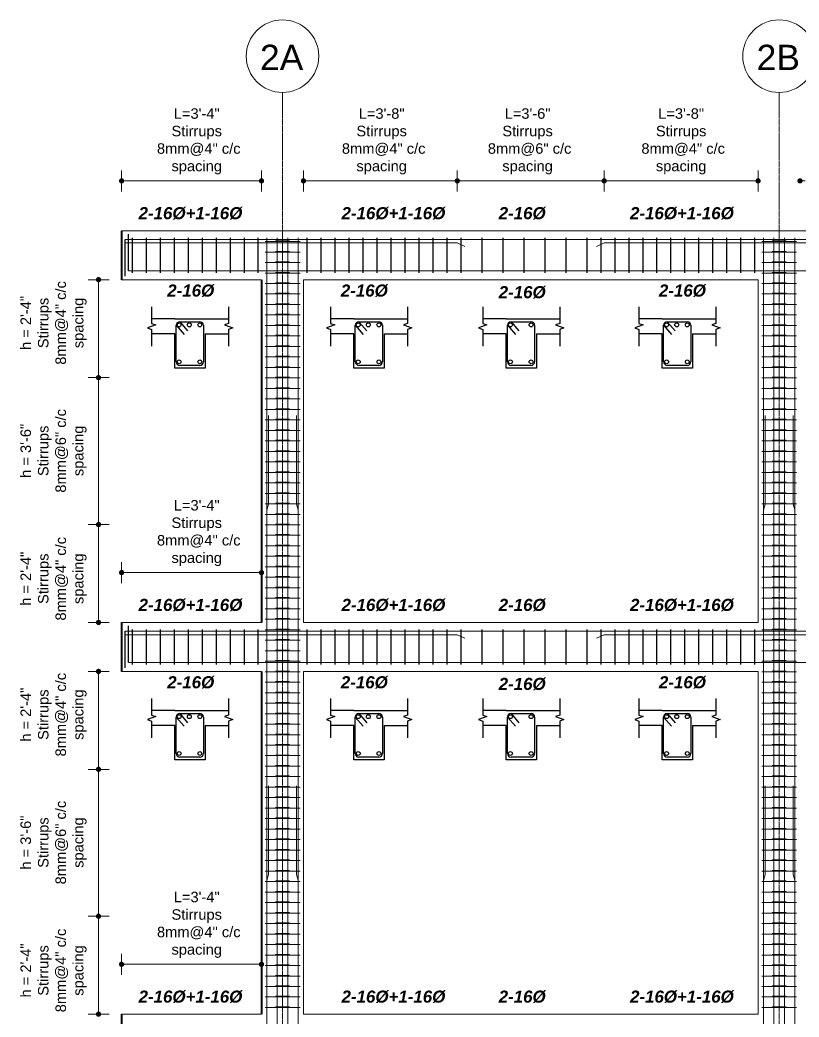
# Model space of a CAD drawing. Header units: inches. Extents: x 115570 to 265311, y 61168 to 314550.
# Drawn here: x 173399.1 to 173621.9, y 62646.5 to 62931.6 of the extents above; entities that cross this region are included whole.
import ezdxf

# ---------------------------------------------------------------- set-up
doc = ezdxf.new("R2010")
doc.units = ezdxf.units.IN
doc.header["$MEASUREMENT"] = 0
doc.linetypes.add('(edited 28 Aug)Admin Building_Umesh copy$0$DASHED', pattern=[0.75, 0.5, -0.25])
doc.layers.get('0').update_dxf_attribs({"lineweight": 25})
doc.layers.add('(edited 28 Aug)Admin Building_Umesh copy$0$0 Beam Rebar', color=3, linetype='Continuous')
doc.layers.add('0 Beam Rebar', color=3, linetype='Continuous')
for name, color, linetype, lineweight in [('(edited 28 Aug)Admin Building_Umesh copy$0$0 Center Line', 191, '(edited 28 Aug)Admin Building_Umesh copy$0$DASHED', 9), ('(edited 28 Aug)Admin Building_Umesh copy$0$0 Column Rebar', 4, 'Continuous', 20), ('0 dimension lines', 4, 'Continuous', 18), ('0 wall', 7, 'Continuous', 40)]:
    doc.layers.add(name, color=color, linetype=linetype, lineweight=lineweight)
doc.styles.add('(edited 28 Aug)Admin Building_Umesh copy$0$MtXpl_Arial', font='arialbi.ttf')
doc.styles.add('(edited 28 Aug)Admin Building_Umesh copy$0$Standard', font='arial.ttf')
doc.styles.add('arial.', font='arial.ttf')

# ---------------------------------------------------------------- blocks, each defined once
blk = doc.blocks.new('_Dot')
at = {"color": 0, "linetype": 'ByBlock', "lineweight": -2}
blk.add_line((-0.5, 0), (-1, 0), dxfattribs=at)
at = {"color": 0, "linetype": 'ByBlock', "const_width": 0.5}
blk.add_lwpolyline([(-0.25, 0, 1), (0.25, 0, 1)], format="xyb", close=True, dxfattribs=at)

msp = doc.modelspace()

# ---------------------------------------------------------------- linework, layer by layer
at = {"layer": '(edited 28 Aug)Admin Building_Umesh copy$0$0 Beam Rebar', "ltscale": 10, "transparency": 33554687}
for points in [[(173436.73, 62849.58), (173436.73, 62844.83), (173437.92, 62844.4), (173435.55, 62843.53), (173436.73, 62843.1), (173436.73, 62838.35)], [(173458.76, 62849.58), (173458.76, 62844.83), (173457.57, 62844.4), (173459.94, 62843.53), (173458.76, 62843.1), (173458.76, 62838.35)], [(173487.93, 62849.58), (173487.93, 62844.83), (173489.12, 62844.4), (173486.75, 62843.53), (173487.93, 62843.1), (173487.93, 62838.35)], [(173509.96, 62849.58), (173509.96, 62844.83), (173508.77, 62844.4), (173511.14, 62843.53), (173509.96, 62843.1), (173509.96, 62838.35)], [(173531.45, 62849.58), (173531.45, 62844.83), (173532.64, 62844.4), (173530.26, 62843.53), (173531.45, 62843.1), (173531.45, 62838.35)], [(173553.47, 62849.58), (173553.47, 62844.83), (173552.29, 62844.4), (173554.66, 62843.53), (173553.47, 62843.1), (173553.47, 62838.35)], [(173576.11, 62849.58), (173576.11, 62844.83), (173577.3, 62844.4), (173574.92, 62843.53), (173576.11, 62843.1), (173576.11, 62838.35)], [(173598.13, 62849.58), (173598.13, 62844.83), (173596.95, 62844.4), (173599.32, 62843.53), (173598.13, 62843.1), (173598.13, 62838.35)], [(173436.73, 62737.58), (173436.73, 62732.83), (173437.92, 62732.4), (173435.55, 62731.53), (173436.73, 62731.1), (173436.73, 62726.35)], [(173458.76, 62737.58), (173458.76, 62732.83), (173457.57, 62732.4), (173459.94, 62731.53), (173458.76, 62731.1), (173458.76, 62726.35)], [(173487.93, 62737.58), (173487.93, 62732.83), (173489.12, 62732.4), (173486.75, 62731.53), (173487.93, 62731.1), (173487.93, 62726.35)], [(173509.96, 62737.58), (173509.96, 62732.83), (173508.77, 62732.4), (173511.14, 62731.53), (173509.96, 62731.1), (173509.96, 62726.35)], [(173531.45, 62737.58), (173531.45, 62732.83), (173532.64, 62732.4), (173530.26, 62731.53), (173531.45, 62731.1), (173531.45, 62726.35)], [(173553.47, 62737.58), (173553.47, 62732.83), (173552.29, 62732.4), (173554.66, 62731.53), (173553.47, 62731.1), (173553.47, 62726.35)], [(173576.11, 62737.58), (173576.11, 62732.83), (173577.3, 62732.4), (173574.92, 62731.53), (173576.11, 62731.1), (173576.11, 62726.35)], [(173598.13, 62737.58), (173598.13, 62732.83), (173596.95, 62732.4), (173599.32, 62731.53), (173598.13, 62731.1), (173598.13, 62726.35)]]:
    msp.add_lwpolyline(points, dxfattribs=at)
for centre in [(173444.64, 62844.39), (173447.54, 62844.39), (173450.56, 62844.39), (173495.84, 62844.39), (173498.74, 62844.39), (173501.76, 62844.39), (173539.36, 62844.39), (173545.28, 62844.39), (173584.02, 62844.39), (173586.92, 62844.39), (173589.94, 62844.39), (173444.64, 62833.84), (173450.56, 62833.84), (173495.84, 62833.84), (173501.76, 62833.84), (173539.36, 62833.84), (173545.28, 62833.84), (173584.02, 62833.84), (173589.94, 62833.84), (173444.64, 62732.39), (173447.54, 62732.39), (173450.56, 62732.39), (173495.84, 62732.39), (173498.74, 62732.39), (173501.76, 62732.39), (173539.36, 62732.39), (173545.28, 62732.39), (173584.02, 62732.39), (173586.92, 62732.39), (173589.94, 62732.39), (173444.64, 62721.84), (173450.56, 62721.84), (173495.84, 62721.84), (173501.76, 62721.84), (173539.36, 62721.84), (173545.28, 62721.84), (173584.02, 62721.84), (173589.94, 62721.84)]:
    msp.add_circle(centre, 0.553, dxfattribs=at)
for centre, start, end in [((173444.82, 62844.28), 90, 180), ((173450.56, 62844.28), 0, 90), ((173496.02, 62844.28), 90, 180), ((173501.76, 62844.28), 0, 90), ((173539.53, 62844.28), 90, 180), ((173545.28, 62844.28), 0, 90), ((173584.19, 62844.28), 90, 180), ((173589.94, 62844.28), 0, 90), ((173444.82, 62833.84), 180, 270), ((173450.56, 62833.84), 270, 0), ((173496.02, 62833.84), 180, 270), ((173501.76, 62833.84), 270, 0), ((173539.53, 62833.84), 180, 270), ((173545.28, 62833.84), 270, 0), ((173584.19, 62833.84), 180, 270), ((173589.94, 62833.84), 270, 0), ((173444.82, 62732.28), 90, 180), ((173450.56, 62732.28), 0, 90), ((173496.02, 62732.28), 90, 180), ((173501.76, 62732.28), 0, 90), ((173539.53, 62732.28), 90, 180), ((173545.28, 62732.28), 0, 90), ((173584.19, 62732.28), 90, 180), ((173589.94, 62732.28), 0, 90), ((173444.82, 62721.84), 180, 270), ((173450.56, 62721.84), 270, 0), ((173496.02, 62721.84), 180, 270), ((173501.76, 62721.84), 270, 0), ((173539.53, 62721.84), 180, 270), ((173545.28, 62721.84), 270, 0), ((173584.19, 62721.84), 180, 270), ((173589.94, 62721.84), 270, 0)]:
    msp.add_arc(centre, 1.01, start, end, dxfattribs=at)
at = {"layer": '(edited 28 Aug)Admin Building_Umesh copy$0$0 Center Line', "ltscale": 0.01, "transparency": 33554559}
for p, q in [((173474.18, 62910.85), (173474.18, 62502.03)), ((173616.18, 62910.85), (173616.18, 62502.03))]:
    msp.add_line(p, q, dxfattribs=at)
at = {"layer": '(edited 28 Aug)Admin Building_Umesh copy$0$0 Center Line', "linetype": 'Continuous', "ltscale": 100, "transparency": 33554687}
for centre in [(173474.18, 62921.22), (173616.18, 62921.22)]:
    msp.add_circle(centre, 10.37, dxfattribs=at)
at = {"layer": '(edited 28 Aug)Admin Building_Umesh copy$0$0 Column Rebar', "ltscale": 10, "transparency": 33554687}
for p, q in [((173469.71, 62581.45), (173469.71, 62869.32)), ((173472.71, 62581.45), (173472.71, 62869.32)), ((173475.71, 62581.45), (173475.71, 62869.32)), ((173478.71, 62581.45), (173478.71, 62869.32)), ((173611.71, 62581.45), (173611.71, 62869.32)), ((173614.71, 62581.45), (173614.71, 62869.32)), ((173617.71, 62581.45), (173617.71, 62869.32)), ((173620.71, 62581.45), (173620.71, 62869.32))]:
    msp.add_line(p, q, dxfattribs=at)
at = {"layer": '(edited 28 Aug)Admin Building_Umesh copy$0$0 Column Rebar'}
for p, q in [((173469.21, 62868.23), (173479.21, 62868.23)), ((173472.21, 62868.42), (173476.21, 62868.42)), ((173611.21, 62868.23), (173621.21, 62868.23)), ((173614.21, 62868.42), (173618.21, 62868.42)), ((173469.21, 62865.23), (173479.21, 62865.23)), ((173472.21, 62865.42), (173476.21, 62865.42)), ((173611.21, 62865.23), (173621.21, 62865.23)), ((173614.21, 62865.42), (173618.21, 62865.42)), ((173469.21, 62862.23), (173479.21, 62862.23)), ((173472.21, 62862.42), (173476.21, 62862.42)), ((173611.21, 62862.23), (173621.21, 62862.23)), ((173614.21, 62862.42), (173618.21, 62862.42)), ((173469.21, 62859.23), (173479.21, 62859.23)), ((173472.21, 62859.42), (173476.21, 62859.42)), ((173611.21, 62859.23), (173621.21, 62859.23)), ((173614.21, 62859.42), (173618.21, 62859.42)), ((173469.21, 62856.23), (173479.21, 62856.23)), ((173472.21, 62856.42), (173476.21, 62856.42)), ((173611.21, 62856.23), (173621.21, 62856.23)), ((173614.21, 62856.42), (173618.21, 62856.42)), ((173469.21, 62853.23), (173479.21, 62853.23)), ((173472.21, 62853.42), (173476.21, 62853.42)), ((173611.21, 62853.23), (173621.21, 62853.23)), ((173614.21, 62853.42), (173618.21, 62853.42)), ((173469.21, 62850.23), (173479.21, 62850.23)), ((173472.21, 62850.42), (173476.21, 62850.42)), ((173611.21, 62850.23), (173621.21, 62850.23)), ((173614.21, 62850.42), (173618.21, 62850.42)), ((173469.21, 62847.23), (173479.21, 62847.23)), ((173472.21, 62847.42), (173476.21, 62847.42)), ((173611.21, 62847.23), (173621.21, 62847.23)), ((173614.21, 62847.42), (173618.21, 62847.42)), ((173469.21, 62844.23), (173479.21, 62844.23)), ((173472.21, 62844.42), (173476.21, 62844.42)), ((173611.21, 62844.23), (173621.21, 62844.23)), ((173614.21, 62844.42), (173618.21, 62844.42)), ((173469.21, 62841.23), (173479.21, 62841.23)), ((173472.21, 62841.42), (173476.21, 62841.42)), ((173611.21, 62841.23), (173621.21, 62841.23)), ((173614.21, 62841.42), (173618.21, 62841.42)), ((173469.21, 62838.23), (173479.21, 62838.23)), ((173472.21, 62838.42), (173476.21, 62838.42)), ((173611.21, 62838.23), (173621.21, 62838.23)), ((173614.21, 62838.42), (173618.21, 62838.42)), ((173469.21, 62835.23), (173479.21, 62835.23)), ((173472.21, 62835.42), (173476.21, 62835.42)), ((173611.21, 62835.23), (173621.21, 62835.23)), ((173614.21, 62835.42), (173618.21, 62835.42)), ((173469.21, 62832.23), (173479.21, 62832.23)), ((173472.21, 62832.42), (173476.21, 62832.42)), ((173611.21, 62832.23), (173621.21, 62832.23)), ((173614.21, 62832.42), (173618.21, 62832.42)), ((173469.21, 62829.23), (173479.21, 62829.23)), ((173472.21, 62829.42), (173476.21, 62829.42)), ((173611.21, 62829.23), (173621.21, 62829.23)), ((173614.21, 62829.42), (173618.21, 62829.42)), ((173469.21, 62826.23), (173479.21, 62826.23)), ((173472.21, 62826.42), (173476.21, 62826.42)), ((173611.21, 62826.23), (173621.21, 62826.23)), ((173614.21, 62826.42), (173618.21, 62826.42)), ((173469.21, 62823.23), (173479.21, 62823.23)), ((173472.21, 62823.42), (173476.21, 62823.42)), ((173611.21, 62823.23), (173621.21, 62823.23)), ((173614.21, 62823.42), (173618.21, 62823.42)), ((173469.21, 62820.23), (173479.21, 62820.23)), ((173472.21, 62820.42), (173476.21, 62820.42)), ((173611.21, 62820.23), (173621.21, 62820.23)), ((173614.21, 62820.42), (173618.21, 62820.42)), ((173469.21, 62817.23), (173479.21, 62817.23)), ((173472.21, 62817.42), (173476.21, 62817.42)), ((173611.21, 62817.23), (173621.21, 62817.23)), ((173614.21, 62817.42), (173618.21, 62817.42)), ((173472.21, 62814.42), (173476.21, 62814.42)), ((173614.21, 62814.42), (173618.21, 62814.42)), ((173469.21, 62814.23), (173479.21, 62814.23)), ((173611.21, 62814.23), (173621.21, 62814.23)), ((173469.21, 62811.23), (173479.21, 62811.23)), ((173472.21, 62811.42), (173476.21, 62811.42)), ((173611.21, 62811.23), (173621.21, 62811.23)), ((173614.21, 62811.42), (173618.21, 62811.42)), ((173469.21, 62808.23), (173479.21, 62808.23)), ((173472.21, 62808.42), (173476.21, 62808.42)), ((173611.21, 62808.23), (173621.21, 62808.23)), ((173614.21, 62808.42), (173618.21, 62808.42)), ((173469.21, 62805.23), (173479.21, 62805.23)), ((173472.21, 62805.42), (173476.21, 62805.42)), ((173611.21, 62805.23), (173621.21, 62805.23)), ((173614.21, 62805.42), (173618.21, 62805.42)), ((173469.21, 62802.23), (173479.21, 62802.23)), ((173472.21, 62802.42), (173476.21, 62802.42)), ((173611.21, 62802.23), (173621.21, 62802.23)), ((173614.21, 62802.42), (173618.21, 62802.42)), ((173469.21, 62799.23), (173479.21, 62799.23)), ((173472.21, 62799.42), (173476.21, 62799.42)), ((173611.21, 62799.23), (173621.21, 62799.23)), ((173614.21, 62799.42), (173618.21, 62799.42)), ((173469.21, 62796.23), (173479.21, 62796.23)), ((173472.21, 62796.42), (173476.21, 62796.42)), ((173611.21, 62796.23), (173621.21, 62796.23)), ((173614.21, 62796.42), (173618.21, 62796.42)), ((173469.21, 62793.23), (173479.21, 62793.23)), ((173472.21, 62793.42), (173476.21, 62793.42)), ((173611.21, 62793.23), (173621.21, 62793.23)), ((173614.21, 62793.42), (173618.21, 62793.42)), ((173469.21, 62790.23), (173479.21, 62790.23)), ((173472.21, 62790.42), (173476.21, 62790.42)), ((173611.21, 62790.23), (173621.21, 62790.23)), ((173614.21, 62790.42), (173618.21, 62790.42)), ((173469.21, 62787.23), (173479.21, 62787.23)), ((173472.21, 62787.42), (173476.21, 62787.42)), ((173611.21, 62787.23), (173621.21, 62787.23)), ((173614.21, 62787.42), (173618.21, 62787.42)), ((173469.21, 62784.23), (173479.21, 62784.23)), ((173472.21, 62784.42), (173476.21, 62784.42)), ((173611.21, 62784.23), (173621.21, 62784.23)), ((173614.21, 62784.42), (173618.21, 62784.42)), ((173469.21, 62781.23), (173479.21, 62781.23)), ((173472.21, 62781.42), (173476.21, 62781.42)), ((173611.21, 62781.23), (173621.21, 62781.23)), ((173614.21, 62781.42), (173618.21, 62781.42)), ((173469.21, 62778.23), (173479.21, 62778.23)), ((173472.21, 62778.42), (173476.21, 62778.42)), ((173611.21, 62778.23), (173621.21, 62778.23)), ((173614.21, 62778.42), (173618.21, 62778.42)), ((173469.21, 62775.23), (173479.21, 62775.23)), ((173472.21, 62775.42), (173476.21, 62775.42)), ((173611.21, 62775.23), (173621.21, 62775.23)), ((173614.21, 62775.42), (173618.21, 62775.42)), ((173469.21, 62772.23), (173479.21, 62772.23)), ((173472.21, 62772.42), (173476.21, 62772.42)), ((173611.21, 62772.23), (173621.21, 62772.23)), ((173614.21, 62772.42), (173618.21, 62772.42)), ((173469.21, 62769.23), (173479.21, 62769.23)), ((173472.21, 62769.42), (173476.21, 62769.42)), ((173611.21, 62769.23), (173621.21, 62769.23)), ((173614.21, 62769.42), (173618.21, 62769.42)), ((173469.21, 62766.23), (173479.21, 62766.23)), ((173472.21, 62766.42), (173476.21, 62766.42)), ((173611.21, 62766.23), (173621.21, 62766.23)), ((173614.21, 62766.42), (173618.21, 62766.42)), ((173469.21, 62763.23), (173479.21, 62763.23)), ((173472.21, 62763.42), (173476.21, 62763.42)), ((173611.21, 62763.23), (173621.21, 62763.23)), ((173614.21, 62763.42), (173618.21, 62763.42)), ((173469.21, 62760.23), (173479.21, 62760.23)), ((173472.21, 62760.42), (173476.21, 62760.42)), ((173611.21, 62760.23), (173621.21, 62760.23)), ((173614.21, 62760.42), (173618.21, 62760.42)), ((173472.21, 62757.42), (173476.21, 62757.42)), ((173614.21, 62757.42), (173618.21, 62757.42)), ((173469.21, 62757.23), (173479.21, 62757.23)), ((173611.21, 62757.23), (173621.21, 62757.23)), ((173469.21, 62754.23), (173479.21, 62754.23)), ((173472.21, 62754.42), (173476.21, 62754.42)), ((173611.21, 62754.23), (173621.21, 62754.23)), ((173614.21, 62754.42), (173618.21, 62754.42)), ((173469.21, 62751.23), (173479.21, 62751.23)), ((173472.21, 62751.42), (173476.21, 62751.42)), ((173611.21, 62751.23), (173621.21, 62751.23)), ((173614.21, 62751.42), (173618.21, 62751.42)), ((173469.21, 62748.23), (173479.21, 62748.23)), ((173472.21, 62748.42), (173476.21, 62748.42)), ((173611.21, 62748.23), (173621.21, 62748.23)), ((173614.21, 62748.42), (173618.21, 62748.42)), ((173469.21, 62745.23), (173479.21, 62745.23)), ((173472.21, 62745.42), (173476.21, 62745.42)), ((173611.21, 62745.23), (173621.21, 62745.23)), ((173614.21, 62745.42), (173618.21, 62745.42)), ((173469.21, 62742.23), (173479.21, 62742.23)), ((173472.21, 62742.42), (173476.21, 62742.42)), ((173611.21, 62742.23), (173621.21, 62742.23)), ((173614.21, 62742.42), (173618.21, 62742.42)), ((173469.21, 62739.23), (173479.21, 62739.23)), ((173472.21, 62739.42), (173476.21, 62739.42)), ((173611.21, 62739.23), (173621.21, 62739.23)), ((173614.21, 62739.42), (173618.21, 62739.42)), ((173469.21, 62736.23), (173479.21, 62736.23)), ((173472.21, 62736.42), (173476.21, 62736.42)), ((173611.21, 62736.23), (173621.21, 62736.23)), ((173614.21, 62736.42), (173618.21, 62736.42)), ((173469.21, 62733.23), (173479.21, 62733.23)), ((173472.21, 62733.42), (173476.21, 62733.42)), ((173611.21, 62733.23), (173621.21, 62733.23)), ((173614.21, 62733.42), (173618.21, 62733.42)), ((173469.21, 62730.23), (173479.21, 62730.23)), ((173472.21, 62730.42), (173476.21, 62730.42)), ((173611.21, 62730.23), (173621.21, 62730.23)), ((173614.21, 62730.42), (173618.21, 62730.42)), ((173469.21, 62727.23), (173479.21, 62727.23)), ((173472.21, 62727.42), (173476.21, 62727.42)), ((173611.21, 62727.23), (173621.21, 62727.23)), ((173614.21, 62727.42), (173618.21, 62727.42)), ((173469.21, 62724.23), (173479.21, 62724.23)), ((173472.21, 62724.42), (173476.21, 62724.42)), ((173611.21, 62724.23), (173621.21, 62724.23)), ((173614.21, 62724.42), (173618.21, 62724.42)), ((173469.21, 62721.23), (173479.21, 62721.23)), ((173472.21, 62721.42), (173476.21, 62721.42)), ((173611.21, 62721.23), (173621.21, 62721.23)), ((173614.21, 62721.42), (173618.21, 62721.42)), ((173469.21, 62718.23), (173479.21, 62718.23)), ((173472.21, 62718.42), (173476.21, 62718.42)), ((173611.21, 62718.23), (173621.21, 62718.23)), ((173614.21, 62718.42), (173618.21, 62718.42)), ((173469.21, 62715.23), (173479.21, 62715.23)), ((173472.21, 62715.42), (173476.21, 62715.42)), ((173611.21, 62715.23), (173621.21, 62715.23)), ((173614.21, 62715.42), (173618.21, 62715.42)), ((173469.21, 62712.23), (173479.21, 62712.23)), ((173472.21, 62712.42), (173476.21, 62712.42)), ((173611.21, 62712.23), (173621.21, 62712.23)), ((173614.21, 62712.42), (173618.21, 62712.42)), ((173469.21, 62709.23), (173479.21, 62709.23)), ((173472.21, 62709.42), (173476.21, 62709.42)), ((173611.21, 62709.23), (173621.21, 62709.23)), ((173614.21, 62709.42), (173618.21, 62709.42)), ((173469.21, 62706.23), (173479.21, 62706.23)), ((173472.21, 62706.42), (173476.21, 62706.42)), ((173611.21, 62706.23), (173621.21, 62706.23)), ((173614.21, 62706.42), (173618.21, 62706.42)), ((173469.21, 62703.23), (173479.21, 62703.23)), ((173472.21, 62703.42), (173476.21, 62703.42)), ((173611.21, 62703.23), (173621.21, 62703.23)), ((173614.21, 62703.42), (173618.21, 62703.42)), ((173472.21, 62700.42), (173476.21, 62700.42)), ((173614.21, 62700.42), (173618.21, 62700.42)), ((173469.21, 62700.23), (173479.21, 62700.23)), ((173472.21, 62697.42), (173476.21, 62697.42)), ((173611.21, 62700.23), (173621.21, 62700.23)), ((173614.21, 62697.42), (173618.21, 62697.42)), ((173469.21, 62697.23), (173479.21, 62697.23)), ((173611.21, 62697.23), (173621.21, 62697.23)), ((173469.21, 62694.23), (173479.21, 62694.23)), ((173472.21, 62694.42), (173476.21, 62694.42)), ((173611.21, 62694.23), (173621.21, 62694.23)), ((173614.21, 62694.42), (173618.21, 62694.42)), ((173469.21, 62691.23), (173479.21, 62691.23)), ((173472.21, 62691.42), (173476.21, 62691.42)), ((173611.21, 62691.23), (173621.21, 62691.23)), ((173614.21, 62691.42), (173618.21, 62691.42)), ((173469.21, 62688.23), (173479.21, 62688.23)), ((173472.21, 62688.42), (173476.21, 62688.42)), ((173611.21, 62688.23), (173621.21, 62688.23)), ((173614.21, 62688.42), (173618.21, 62688.42)), ((173469.21, 62685.23), (173479.21, 62685.23)), ((173472.21, 62685.42), (173476.21, 62685.42)), ((173611.21, 62685.23), (173621.21, 62685.23)), ((173614.21, 62685.42), (173618.21, 62685.42)), ((173469.21, 62682.23), (173479.21, 62682.23)), ((173472.21, 62682.42), (173476.21, 62682.42)), ((173611.21, 62682.23), (173621.21, 62682.23)), ((173614.21, 62682.42), (173618.21, 62682.42)), ((173469.21, 62679.23), (173479.21, 62679.23)), ((173472.21, 62679.42), (173476.21, 62679.42)), ((173611.21, 62679.23), (173621.21, 62679.23)), ((173614.21, 62679.42), (173618.21, 62679.42)), ((173469.21, 62676.23), (173479.21, 62676.23)), ((173472.21, 62676.42), (173476.21, 62676.42)), ((173611.21, 62676.23), (173621.21, 62676.23)), ((173614.21, 62676.42), (173618.21, 62676.42)), ((173469.21, 62673.23), (173479.21, 62673.23)), ((173472.21, 62673.42), (173476.21, 62673.42)), ((173611.21, 62673.23), (173621.21, 62673.23)), ((173614.21, 62673.42), (173618.21, 62673.42)), ((173469.21, 62670.23), (173479.21, 62670.23)), ((173472.21, 62670.42), (173476.21, 62670.42)), ((173611.21, 62670.23), (173621.21, 62670.23)), ((173614.21, 62670.42), (173618.21, 62670.42)), ((173469.21, 62667.23), (173479.21, 62667.23)), ((173472.21, 62667.42), (173476.21, 62667.42)), ((173611.21, 62667.23), (173621.21, 62667.23)), ((173614.21, 62667.42), (173618.21, 62667.42)), ((173469.21, 62664.23), (173479.21, 62664.23)), ((173472.21, 62664.42), (173476.21, 62664.42)), ((173611.21, 62664.23), (173621.21, 62664.23)), ((173614.21, 62664.42), (173618.21, 62664.42)), ((173469.21, 62661.23), (173479.21, 62661.23)), ((173472.21, 62661.42), (173476.21, 62661.42)), ((173611.21, 62661.23), (173621.21, 62661.23)), ((173614.21, 62661.42), (173618.21, 62661.42)), ((173469.21, 62658.23), (173479.21, 62658.23)), ((173472.21, 62658.42), (173476.21, 62658.42)), ((173611.21, 62658.23), (173621.21, 62658.23)), ((173614.21, 62658.42), (173618.21, 62658.42)), ((173469.21, 62655.23), (173479.21, 62655.23)), ((173472.21, 62655.42), (173476.21, 62655.42)), ((173611.21, 62655.23), (173621.21, 62655.23)), ((173614.21, 62655.42), (173618.21, 62655.42)), ((173469.21, 62652.23), (173479.21, 62652.23)), ((173472.21, 62652.42), (173476.21, 62652.42)), ((173611.21, 62652.23), (173621.21, 62652.23)), ((173614.21, 62652.42), (173618.21, 62652.42)), ((173469.21, 62649.23), (173479.21, 62649.23)), ((173472.21, 62649.42), (173476.21, 62649.42)), ((173611.21, 62649.23), (173621.21, 62649.23)), ((173614.21, 62649.42), (173618.21, 62649.42))]:
    msp.add_line(p, q, dxfattribs=at)
for points in [[(173469.71, 62791.45), (173470.21, 62793.12), (173470.21, 62818.45)], [(173478.71, 62791.51), (173478.21, 62793.16), (173478.21, 62818.51)], [(173611.71, 62791.45), (173612.21, 62793.12), (173612.21, 62818.45)], [(173620.71, 62791.51), (173620.21, 62793.16), (173620.21, 62818.51)], [(173469.71, 62685.58), (173470.21, 62687.25), (173470.21, 62712.58)], [(173478.71, 62685.63), (173478.21, 62687.29), (173478.21, 62712.63)], [(173611.71, 62685.58), (173612.21, 62687.25), (173612.21, 62712.58)], [(173620.71, 62685.63), (173620.21, 62687.29), (173620.21, 62712.63)]]:
    msp.add_lwpolyline(points, dxfattribs=at)
at = {"layer": '0 Beam Rebar', "lineweight": 15}
for p, q in [((173429.18, 62868.82), (173958.18, 62868.82)), ((173429.18, 62867.82), (173524.18, 62867.82)), ((173524.18, 62867.82), (173526.36, 62866.82)), ((173566.18, 62867.82), (173564, 62866.82)), ((173566.18, 62867.82), (173678.18, 62867.82)), ((173430.18, 62859.82), (173957.18, 62859.82)), ((173429.18, 62756.82), (173958.18, 62756.82)), ((173429.18, 62755.82), (173524.18, 62755.82)), ((173524.18, 62755.82), (173526.36, 62754.82)), ((173566.18, 62755.82), (173564, 62754.82)), ((173566.18, 62755.82), (173678.18, 62755.82)), ((173430.18, 62747.82), (173957.18, 62747.82))]:
    msp.add_line(p, q, dxfattribs=at)
at = {"layer": '0 Beam Rebar'}
for p, q in [((173429.18, 62858.32), (173429.18, 62868.82)), ((173430.18, 62859.82), (173430.18, 62870.32)), ((173431.18, 62869.32), (173431.18, 62859.32)), ((173435.18, 62869.32), (173435.18, 62859.32)), ((173439.18, 62869.32), (173439.18, 62859.32)), ((173443.18, 62869.32), (173443.18, 62859.32)), ((173447.18, 62869.32), (173447.18, 62859.32)), ((173451.18, 62869.32), (173451.18, 62859.32)), ((173455.18, 62869.32), (173455.18, 62859.32)), ((173459.18, 62869.32), (173459.18, 62859.32)), ((173463.18, 62869.32), (173463.18, 62859.32)), ((173467.18, 62869.32), (173467.18, 62859.32)), ((173481.18, 62869.32), (173481.18, 62859.32)), ((173485.18, 62869.32), (173485.18, 62859.32)), ((173489.18, 62869.32), (173489.18, 62859.32)), ((173493.18, 62869.32), (173493.18, 62859.32)), ((173497.18, 62869.32), (173497.18, 62859.32)), ((173501.18, 62869.32), (173501.18, 62859.32)), ((173505.18, 62869.32), (173505.18, 62859.32)), ((173509.18, 62869.32), (173509.18, 62859.32)), ((173513.18, 62869.32), (173513.18, 62859.32)), ((173517.18, 62869.32), (173517.18, 62859.32)), ((173521.18, 62869.32), (173521.18, 62859.32)), ((173525.18, 62869.32), (173525.18, 62859.32)), ((173531.18, 62869.32), (173531.18, 62859.32)), ((173537.18, 62869.32), (173537.18, 62859.32)), ((173543.18, 62869.32), (173543.18, 62859.32)), ((173549.18, 62869.32), (173549.18, 62859.32)), ((173555.18, 62869.32), (173555.18, 62859.32)), ((173561.18, 62869.32), (173561.18, 62859.32)), ((173565.18, 62869.32), (173565.18, 62859.32)), ((173569.18, 62869.32), (173569.18, 62859.32)), ((173573.18, 62869.32), (173573.18, 62859.32)), ((173577.18, 62869.32), (173577.18, 62859.32)), ((173581.18, 62869.32), (173581.18, 62859.32)), ((173585.18, 62869.32), (173585.18, 62859.32)), ((173589.18, 62869.32), (173589.18, 62859.32)), ((173593.18, 62869.32), (173593.18, 62859.32)), ((173597.18, 62869.32), (173597.18, 62859.32)), ((173601.18, 62869.32), (173601.18, 62859.32)), ((173605.18, 62869.32), (173605.18, 62859.32)), ((173609.18, 62869.32), (173609.18, 62859.32)), ((173430.18, 62747.82), (173430.18, 62758.32)), ((173431.18, 62757.32), (173431.18, 62747.32)), ((173435.18, 62757.32), (173435.18, 62747.32)), ((173439.18, 62757.32), (173439.18, 62747.32)), ((173443.18, 62757.32), (173443.18, 62747.32)), ((173447.18, 62757.32), (173447.18, 62747.32)), ((173451.18, 62757.32), (173451.18, 62747.32)), ((173455.18, 62757.32), (173455.18, 62747.32)), ((173459.18, 62757.32), (173459.18, 62747.32)), ((173463.18, 62757.32), (173463.18, 62747.32)), ((173467.18, 62757.32), (173467.18, 62747.32)), ((173481.18, 62757.32), (173481.18, 62747.32)), ((173485.18, 62757.32), (173485.18, 62747.32)), ((173489.18, 62757.32), (173489.18, 62747.32)), ((173493.18, 62757.32), (173493.18, 62747.32)), ((173497.18, 62757.32), (173497.18, 62747.32)), ((173501.18, 62757.32), (173501.18, 62747.32)), ((173505.18, 62757.32), (173505.18, 62747.32)), ((173509.18, 62757.32), (173509.18, 62747.32)), ((173513.18, 62757.32), (173513.18, 62747.32)), ((173517.18, 62757.32), (173517.18, 62747.32)), ((173521.18, 62757.32), (173521.18, 62747.32)), ((173525.18, 62757.32), (173525.18, 62747.32)), ((173531.18, 62757.32), (173531.18, 62747.32)), ((173537.18, 62757.32), (173537.18, 62747.32)), ((173543.18, 62757.32), (173543.18, 62747.32)), ((173549.18, 62757.32), (173549.18, 62747.32)), ((173555.18, 62757.32), (173555.18, 62747.32)), ((173561.18, 62757.32), (173561.18, 62747.32)), ((173565.18, 62757.32), (173565.18, 62747.32)), ((173569.18, 62757.32), (173569.18, 62747.32)), ((173573.18, 62757.32), (173573.18, 62747.32)), ((173577.18, 62757.32), (173577.18, 62747.32)), ((173581.18, 62757.32), (173581.18, 62747.32)), ((173585.18, 62757.32), (173585.18, 62747.32)), ((173589.18, 62757.32), (173589.18, 62747.32)), ((173593.18, 62757.32), (173593.18, 62747.32)), ((173597.18, 62757.32), (173597.18, 62747.32)), ((173601.18, 62757.32), (173601.18, 62747.32)), ((173605.18, 62757.32), (173605.18, 62747.32)), ((173609.18, 62757.32), (173609.18, 62747.32)), ((173429.18, 62746.32), (173429.18, 62756.82))]:
    msp.add_line(p, q, dxfattribs=at)
at = {"layer": '0 Beam Rebar', "ltscale": 10, "transparency": 33554687}
for p, q in [((173443.42, 62846.13), (173436.73, 62846.13)), ((173443.42, 62846.13), (173452.06, 62846.13)), ((173452.06, 62846.13), (173458.76, 62846.13)), ((173494.62, 62846.13), (173487.93, 62846.13)), ((173494.62, 62846.13), (173503.26, 62846.13)), ((173503.26, 62846.13), (173509.96, 62846.13)), ((173538.14, 62846.13), (173531.45, 62846.13)), ((173538.14, 62846.13), (173546.78, 62846.13)), ((173546.78, 62846.13), (173553.47, 62846.13)), ((173582.8, 62846.13), (173576.11, 62846.13)), ((173582.8, 62846.13), (173591.44, 62846.13)), ((173591.44, 62846.13), (173598.13, 62846.13)), ((173443.81, 62833.84), (173443.81, 62844.28)), ((173443.81, 62844.28), (173446.05, 62841.65)), ((173444.82, 62845.29), (173450.56, 62845.29)), ((173444.82, 62845.29), (173447.06, 62842.66)), ((173451.57, 62844.28), (173451.57, 62833.84)), ((173495.01, 62833.84), (173495.01, 62844.28)), ((173495.01, 62844.28), (173497.25, 62841.65)), ((173496.02, 62845.29), (173501.76, 62845.29)), ((173496.02, 62845.29), (173498.26, 62842.66)), ((173502.77, 62844.28), (173502.77, 62833.84)), ((173538.52, 62833.84), (173538.52, 62844.28)), ((173538.52, 62844.28), (173540.77, 62841.65)), ((173539.53, 62845.29), (173545.28, 62845.29)), ((173539.53, 62845.29), (173541.77, 62842.66)), ((173546.28, 62844.28), (173546.28, 62833.84)), ((173583.18, 62833.84), (173583.18, 62844.28)), ((173583.18, 62844.28), (173585.43, 62841.65)), ((173584.19, 62845.29), (173589.94, 62845.29)), ((173584.19, 62845.29), (173586.43, 62842.66)), ((173590.94, 62844.28), (173590.94, 62833.84)), ((173443.42, 62841.81), (173436.73, 62841.81)), ((173443.42, 62832.03), (173443.42, 62841.81)), ((173452.06, 62841.81), (173452.06, 62832.03)), ((173452.06, 62841.81), (173458.76, 62841.81)), ((173494.62, 62841.81), (173487.93, 62841.81)), ((173494.62, 62832.03), (173494.62, 62841.81)), ((173503.26, 62841.81), (173503.26, 62832.03)), ((173503.26, 62841.81), (173509.96, 62841.81)), ((173538.14, 62841.81), (173531.45, 62841.81)), ((173538.14, 62832.03), (173538.14, 62841.81)), ((173546.78, 62841.81), (173546.78, 62832.03)), ((173546.78, 62841.81), (173553.47, 62841.81)), ((173582.8, 62841.81), (173576.11, 62841.81)), ((173582.8, 62832.03), (173582.8, 62841.81)), ((173591.44, 62841.81), (173591.44, 62832.03)), ((173591.44, 62841.81), (173598.13, 62841.81)), ((173452.06, 62832.03), (173443.42, 62832.03)), ((173450.56, 62832.83), (173444.82, 62832.83)), ((173503.26, 62832.03), (173494.62, 62832.03)), ((173501.76, 62832.83), (173496.02, 62832.83)), ((173546.78, 62832.03), (173538.14, 62832.03)), ((173545.28, 62832.83), (173539.53, 62832.83)), ((173591.44, 62832.03), (173582.8, 62832.03)), ((173589.94, 62832.83), (173584.19, 62832.83)), ((173443.42, 62734.13), (173436.73, 62734.13)), ((173443.42, 62734.13), (173452.06, 62734.13)), ((173443.81, 62721.84), (173443.81, 62732.28)), ((173443.81, 62732.28), (173446.05, 62729.65)), ((173444.82, 62733.29), (173450.56, 62733.29)), ((173444.82, 62733.29), (173447.06, 62730.66)), ((173451.57, 62732.28), (173451.57, 62721.84)), ((173452.06, 62734.13), (173458.76, 62734.13)), ((173494.62, 62734.13), (173487.93, 62734.13)), ((173494.62, 62734.13), (173503.26, 62734.13)), ((173495.01, 62721.84), (173495.01, 62732.28)), ((173495.01, 62732.28), (173497.25, 62729.65)), ((173496.02, 62733.29), (173501.76, 62733.29)), ((173496.02, 62733.29), (173498.26, 62730.66)), ((173502.77, 62732.28), (173502.77, 62721.84)), ((173503.26, 62734.13), (173509.96, 62734.13)), ((173538.14, 62734.13), (173531.45, 62734.13)), ((173538.14, 62734.13), (173546.78, 62734.13)), ((173538.52, 62721.84), (173538.52, 62732.28)), ((173538.52, 62732.28), (173540.77, 62729.65)), ((173539.53, 62733.29), (173545.28, 62733.29)), ((173539.53, 62733.29), (173541.77, 62730.66)), ((173546.28, 62732.28), (173546.28, 62721.84)), ((173546.78, 62734.13), (173553.47, 62734.13)), ((173582.8, 62734.13), (173576.11, 62734.13)), ((173582.8, 62734.13), (173591.44, 62734.13)), ((173583.18, 62721.84), (173583.18, 62732.28)), ((173583.18, 62732.28), (173585.43, 62729.65)), ((173584.19, 62733.29), (173589.94, 62733.29)), ((173584.19, 62733.29), (173586.43, 62730.66)), ((173590.94, 62732.28), (173590.94, 62721.84)), ((173591.44, 62734.13), (173598.13, 62734.13)), ((173443.42, 62729.81), (173436.73, 62729.81)), ((173443.42, 62720.03), (173443.42, 62729.81)), ((173452.06, 62729.81), (173452.06, 62720.03)), ((173452.06, 62729.81), (173458.76, 62729.81)), ((173494.62, 62729.81), (173487.93, 62729.81)), ((173494.62, 62720.03), (173494.62, 62729.81)), ((173503.26, 62729.81), (173503.26, 62720.03)), ((173503.26, 62729.81), (173509.96, 62729.81)), ((173538.14, 62729.81), (173531.45, 62729.81)), ((173538.14, 62720.03), (173538.14, 62729.81)), ((173546.78, 62729.81), (173546.78, 62720.03)), ((173546.78, 62729.81), (173553.47, 62729.81)), ((173582.8, 62729.81), (173576.11, 62729.81)), ((173582.8, 62720.03), (173582.8, 62729.81)), ((173591.44, 62729.81), (173591.44, 62720.03)), ((173591.44, 62729.81), (173598.13, 62729.81)), ((173450.56, 62720.83), (173444.82, 62720.83)), ((173501.76, 62720.83), (173496.02, 62720.83)), ((173545.28, 62720.83), (173539.53, 62720.83)), ((173589.94, 62720.83), (173584.19, 62720.83)), ((173452.06, 62720.03), (173443.42, 62720.03)), ((173503.26, 62720.03), (173494.62, 62720.03)), ((173546.78, 62720.03), (173538.14, 62720.03)), ((173591.44, 62720.03), (173582.8, 62720.03))]:
    msp.add_line(p, q, dxfattribs=at)
at = {"layer": '0 dimension lines'}
for p, q in [((173428.18, 62882.57), (173428.18, 62888.57)), ((173468.18, 62882.57), (173468.18, 62888.57)), ((173480.18, 62882.57), (173480.18, 62888.57)), ((173524.18, 62882.57), (173524.18, 62888.57)), ((173524.18, 62882.57), (173524.18, 62888.57)), ((173566.18, 62882.57), (173566.18, 62888.57)), ((173566.18, 62882.57), (173566.18, 62888.57)), ((173610.18, 62882.57), (173610.18, 62888.57)), ((173466.68, 62885.57), (173429.68, 62885.57)), ((173481.68, 62885.57), (173522.68, 62885.57)), ((173564.68, 62885.57), (173525.68, 62885.57)), ((173567.68, 62885.57), (173608.68, 62885.57)), ((173424.58, 62857.32), (173418.58, 62857.32)), ((173421.58, 62830.82), (173421.58, 62855.82)), ((173424.58, 62829.32), (173418.58, 62829.32)), ((173424.58, 62829.32), (173418.58, 62829.32)), ((173421.58, 62788.82), (173421.58, 62827.82)), ((173424.58, 62787.32), (173418.58, 62787.32)), ((173424.58, 62787.32), (173418.58, 62787.32)), ((173421.58, 62760.82), (173421.58, 62785.82)), ((173428.18, 62770.57), (173428.18, 62776.57)), ((173468.18, 62770.57), (173468.18, 62776.57)), ((173466.68, 62773.57), (173429.68, 62773.57)), ((173424.58, 62759.32), (173418.58, 62759.32)), ((173424.58, 62745.32), (173418.58, 62745.32)), ((173421.58, 62718.82), (173421.58, 62743.82)), ((173424.58, 62717.32), (173418.58, 62717.32)), ((173424.58, 62717.32), (173418.58, 62717.32)), ((173421.58, 62676.82), (173421.58, 62715.82)), ((173424.58, 62675.32), (173418.58, 62675.32)), ((173424.58, 62675.32), (173418.58, 62675.32)), ((173421.58, 62648.82), (173421.58, 62673.82)), ((173428.18, 62658.57), (173428.18, 62664.57)), ((173468.18, 62658.57), (173468.18, 62664.57)), ((173466.68, 62661.57), (173429.68, 62661.57)), ((173424.58, 62647.32), (173418.58, 62647.32))]:
    msp.add_line(p, q, dxfattribs=at)
at = {"layer": '0 wall'}
for p, q in [((173428.18, 62871.32), (173428.18, 62857.32)), ((173468.18, 62857.32), (173468.18, 62759.32)), ((173428.18, 62759.32), (173428.18, 62745.32)), ((173468.18, 62745.32), (173468.18, 62647.32)), ((173428.18, 62647.32), (173428.18, 62633.32))]:
    msp.add_line(p, q, dxfattribs=at)
at = {"layer": '0 wall', "lineweight": 15}
for p, q in [((173428.18, 62871.32), (173468.18, 62871.32)), ((173468.18, 62871.32), (173790.18, 62871.32)), ((173428.18, 62857.32), (173468.18, 62857.32)), ((173480.18, 62857.32), (173610.18, 62857.32)), ((173480.18, 62857.32), (173480.18, 62759.32)), ((173610.18, 62857.32), (173610.18, 62759.32)), ((173428.18, 62759.32), (173468.18, 62759.32)), ((173480.18, 62759.32), (173610.18, 62759.32)), ((173428.18, 62745.32), (173468.18, 62745.32)), ((173480.18, 62745.32), (173610.18, 62745.32)), ((173480.18, 62745.32), (173480.18, 62647.32)), ((173610.18, 62745.32), (173610.18, 62647.32)), ((173428.18, 62647.32), (173468.18, 62647.32)), ((173480.18, 62647.32), (173610.18, 62647.32))]:
    msp.add_line(p, q, dxfattribs=at)

# ---------------------------------------------------------------- block references
at = {"layer": '0 dimension lines', "xscale": 1.5, "yscale": 1.5, "zscale": 1.5}
for p, rotation in [((173428.18, 62885.57), 180), ((173480.18, 62885.57), 180), ((173524.18, 62885.57), 180), ((173566.18, 62885.57), 180), ((173622.18, 62885.57), 180), ((173421.58, 62857.32), 90), ((173421.58, 62829.32), 270), ((173421.58, 62829.32), 90), ((173421.58, 62787.32), 270), ((173421.58, 62787.32), 90), ((173428.18, 62773.57), 180), ((173421.58, 62759.32), 270), ((173421.58, 62745.32), 90), ((173421.58, 62717.32), 270), ((173421.58, 62717.32), 90), ((173421.58, 62675.32), 270), ((173421.58, 62675.32), 90), ((173428.18, 62661.57), 180), ((173421.58, 62647.32), 270)]:
    msp.add_blockref('_Dot', p, dxfattribs=dict(at, rotation=rotation))
for p in [(173468.18, 62885.57), (173524.18, 62885.57), (173566.18, 62885.57), (173610.18, 62885.57), (173468.18, 62773.57), (173468.18, 62661.57)]:
    msp.add_blockref('_Dot', p, dxfattribs=at)

# ---------------------------------------------------------------- texts
at = {"layer": '(edited 28 Aug)Admin Building_Umesh copy$0$0 Beam Rebar', "color": 0, "transparency": 33554687, "style": '(edited 28 Aug)Admin Building_Umesh copy$0$MtXpl_Arial'}
for s, p in [('2-16Ø+1-16Ø', (173433.04, 62874.61)), ('2-16Ø+1-16Ø', (173491.08, 62874.61)), ('2-16Ø', (173536.01, 62874.61)), ('2-16Ø+1-16Ø', (173573.57, 62874.61)), ('2-16Ø', (173441.24, 62852.49)), ('2-16Ø', (173490.87, 62852.49)), ('2-16Ø', (173536.01, 62852.02)), ('2-16Ø', (173581.83, 62852.49)), ('2-16Ø+1-16Ø', (173433.04, 62762.61)), ('2-16Ø+1-16Ø', (173491.08, 62762.61)), ('2-16Ø', (173536.01, 62762.61)), ('2-16Ø+1-16Ø', (173573.57, 62762.61)), ('2-16Ø', (173441.24, 62740.49)), ('2-16Ø', (173490.87, 62740.49)), ('2-16Ø', (173536.01, 62740.02)), ('2-16Ø', (173581.83, 62740.49)), ('2-16Ø+1-16Ø', (173433.04, 62650.61)), ('2-16Ø+1-16Ø', (173491.08, 62650.61)), ('2-16Ø', (173536.01, 62650.61)), ('2-16Ø+1-16Ø', (173573.57, 62650.61))]:
    msp.add_text(s, height=3.456, dxfattribs=at).set_placement(p)
at = {"layer": '(edited 28 Aug)Admin Building_Umesh copy$0$0 Center Line', "ltscale": 100, "transparency": 33554687, "style": '(edited 28 Aug)Admin Building_Umesh copy$0$Standard'}
for s, p in [('2A', (173467.75, 62917.24)), ('2B', (173609.75, 62917.24))]:
    msp.add_text(s, height=7.258, dxfattribs=at).set_placement(p)
at = {"layer": '0 dimension lines', "color": 7, "char_height": 3, "attachment_point": 5, "style": 'arial.'}
for s, insert in [('\\A1;L=3\'-4" \\PStirrups\\P 8mm@4" c/c \\Pspacing', (173449.66, 62896.87)), ('\\A1;L=3\'-8" \\PStirrups\\P 8mm@4" c/c \\Pspacing', (173502.54, 62896.87)), ('\\A1;L=3\'-6" \\PStirrups\\P 8mm@6" c/c \\Pspacing', (173544.27, 62896.87)), ('\\A1;L=3\'-8" \\PStirrups\\P 8mm@4" c/c \\Pspacing', (173588.18, 62896.87)), ('\\A1;L=3\'-4" \\PStirrups\\P 8mm@4" c/c \\Pspacing', (173449.66, 62784.87)), ('\\A1;L=3\'-4" \\PStirrups\\P 8mm@4" c/c \\Pspacing', (173449.66, 62672.87))]:
    msp.add_mtext(s, dxfattribs=dict(at, insert=insert))
at = {"layer": '0 dimension lines', "color": 7, "char_height": 3, "attachment_point": 5, "rotation": 90, "style": 'arial.'}
for s, insert in [('\\A1;h = 2\'-4"\\PStirrups \\P8mm@4" c/c \\Pspacing', (173408.72, 62844.95)), ('\\A1;h = 3\'-6"\\PStirrups \\P8mm@6" c/c \\Pspacing', (173408.72, 62808.38)), ('\\A1;h = 2\'-4"\\PStirrups \\P8mm@4" c/c \\Pspacing', (173408.72, 62771.81)), ('\\A1;h = 2\'-4"\\PStirrups \\P8mm@4" c/c \\Pspacing', (173408.72, 62732.95)), ('\\A1;h = 3\'-6"\\PStirrups \\P8mm@6" c/c \\Pspacing', (173408.72, 62696.38)), ('\\A1;h = 2\'-4"\\PStirrups \\P8mm@4" c/c \\Pspacing', (173408.72, 62659.81))]:
    msp.add_mtext(s, dxfattribs=dict(at, insert=insert))

doc.saveas('drawing.dxf')
